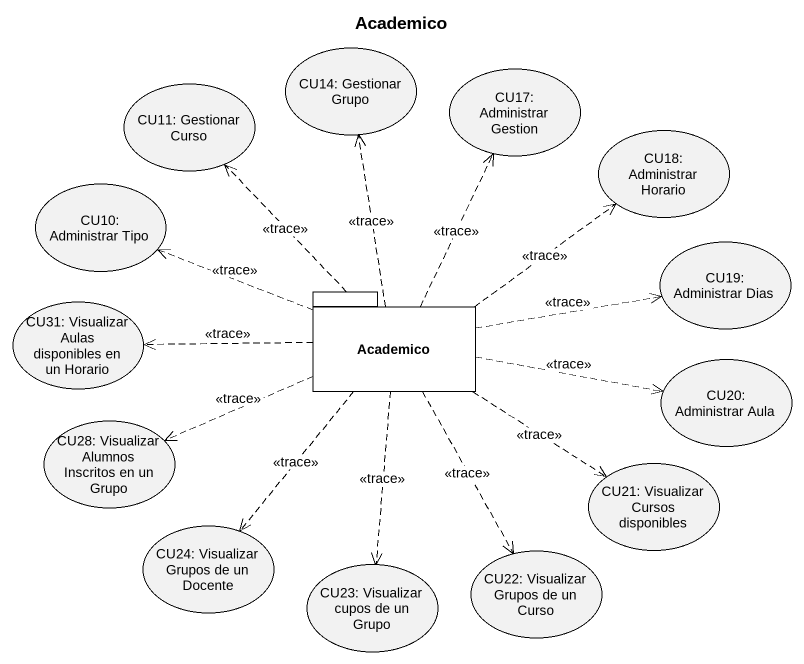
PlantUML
@startuml
title Academico
usecase "CU11: Gestionar Curso" as CU11_Gestionar_Curso
usecase "CU14: Gestionar Grupo" as CU14_Gestionar_Grupo
usecase "CU17: Administrar Gestion" as CU17_Administrar_Gestion
usecase "CU18: Administrar Horario" as CU18_Administrar_Horario
usecase "CU10: Administrar Tipo" as CU10_Administrar_Tipo
usecase "CU19: Administrar Dias" as CU19_Administrar_Dias
usecase "CU31: Visualizar Aulas disponibles en un Horario" as CU31_Visualizar_Aulas
package Academico {
}
usecase "CU20: Administrar Aula" as CU20_Administrar_Aula
usecase "CU28: Visualizar Alumnos Inscritos en un Grupo" as CU28_Visualizar_Alumnos
usecase "CU21: Visualizar Cursos disponibles" as CU21_Visualizar_Cursos
usecase "CU24: Visualizar Grupos de un Docente" as CU24_Visualizar_Grupos_de
usecase "CU23: Visualizar cupos de un Grupo" as CU23_Visualizar_cupos_de_un
usecase "CU22: Visualizar Grupos de un Curso" as CU22_Visualizar_Grupos_de
Academico .up.> CU11_Gestionar_Curso : <<trace>>
Academico .up.> CU14_Gestionar_Grupo : <<trace>>
Academico .up.> CU17_Administrar_Gestion : <<trace>>
Academico .up.> CU18_Administrar_Horario : <<trace>>
Academico .left.> CU10_Administrar_Tipo : <<trace>>
Academico .right.> CU19_Administrar_Dias : <<trace>>
Academico .left.> CU31_Visualizar_Aulas : <<trace>>
Academico .right.> CU20_Administrar_Aula : <<trace>>
Academico .left.> CU28_Visualizar_Alumnos : <<trace>>
Academico ..> CU21_Visualizar_Cursos : <<trace>>
Academico ..> CU24_Visualizar_Grupos_de : <<trace>>
Academico ..> CU23_Visualizar_cupos_de_un : <<trace>>
Academico ..> CU22_Visualizar_Grupos_de : <<trace>>
@enduml
